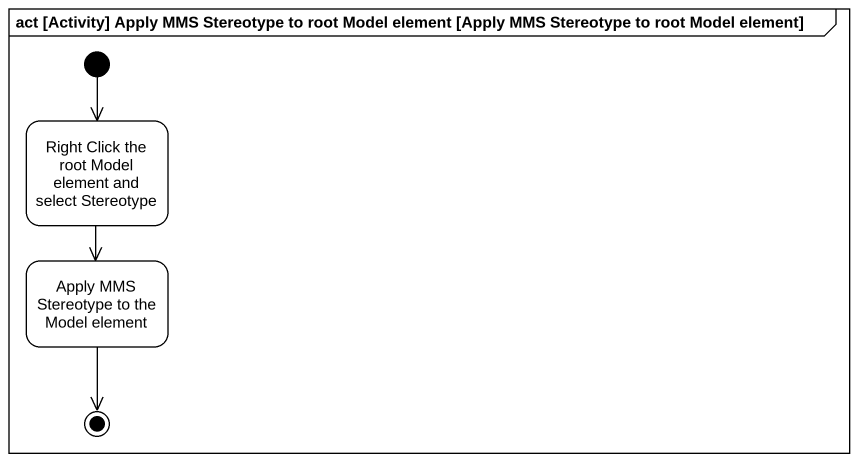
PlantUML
@startuml
mainframe act [Activity] Apply MMS Stereotype to root Model element [Apply MMS Stereotype to root Model element]
hide empty description
state "Right Click the root Model element and select Stereotype" as Right_Click_the_root_Model
state "Apply MMS Stereotype to the Model element" as Apply_MMS_Stereotype_to_the
[*] --> Right_Click_the_root_Model
Right_Click_the_root_Model --> Apply_MMS_Stereotype_to_the
Apply_MMS_Stereotype_to_the --> [*]
@enduml
